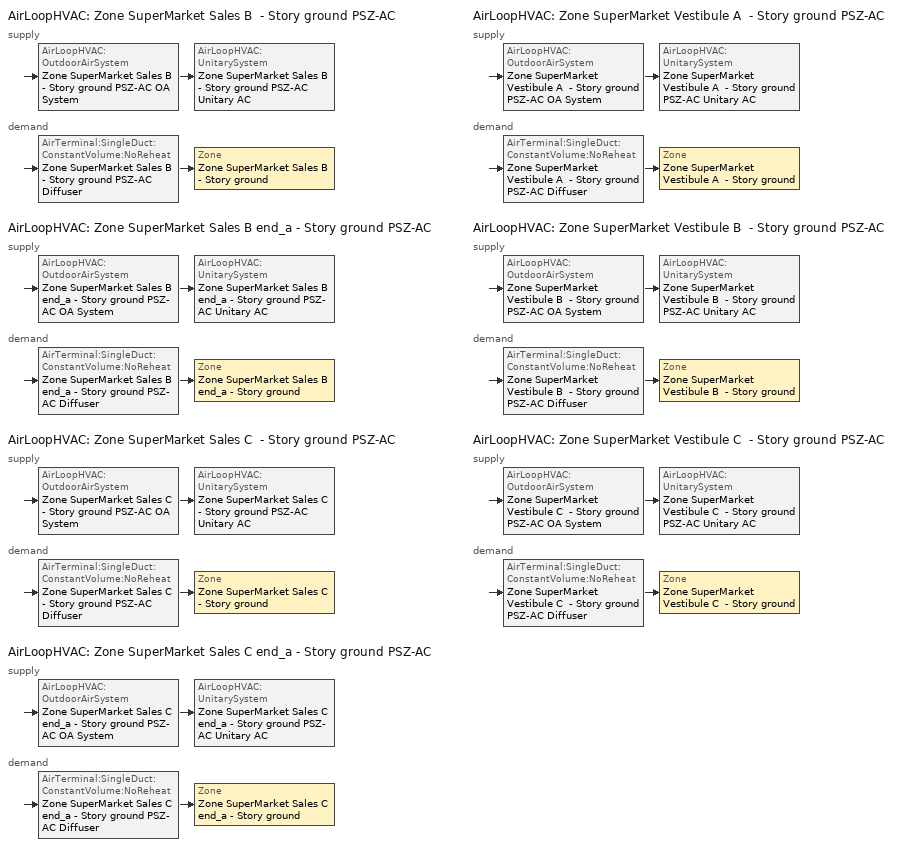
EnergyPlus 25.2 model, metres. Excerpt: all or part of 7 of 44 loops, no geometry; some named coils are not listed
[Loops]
AirLoopHVAC 'Zone SuperMarket Sales B  - Story ground PSZ-AC'
 supply: AirLoopHVAC:OutdoorAirSystem 'Zone SuperMarket Sales B  - Story ground PSZ-AC OA System' > AirLoopHVAC:UnitarySystem 'Zone SuperMarket Sales B  - Story ground PSZ-AC Unitary AC'
 demand: AirTerminal:SingleDuct:ConstantVolume:NoReheat 'Zone SuperMarket Sales B  - Story ground PSZ-AC Diffuser' > Zone 'Zone SuperMarket Sales B  - Story ground'
AirLoopHVAC 'Zone SuperMarket Sales B end_a - Story ground PSZ-AC'
 supply: AirLoopHVAC:OutdoorAirSystem 'Zone SuperMarket Sales B end_a - Story ground PSZ-AC OA System' > AirLoopHVAC:UnitarySystem 'Zone SuperMarket Sales B end_a - Story ground PSZ-AC Unitary AC'
 demand: AirTerminal:SingleDuct:ConstantVolume:NoReheat 'Zone SuperMarket Sales B end_a - Story ground PSZ-AC Diffuser' > Zone 'Zone SuperMarket Sales B end_a - Story ground'
AirLoopHVAC 'Zone SuperMarket Sales C  - Story ground PSZ-AC'
 supply: AirLoopHVAC:OutdoorAirSystem 'Zone SuperMarket Sales C  - Story ground PSZ-AC OA System' > AirLoopHVAC:UnitarySystem 'Zone SuperMarket Sales C  - Story ground PSZ-AC Unitary AC'
 demand: AirTerminal:SingleDuct:ConstantVolume:NoReheat 'Zone SuperMarket Sales C  - Story ground PSZ-AC Diffuser' > Zone 'Zone SuperMarket Sales C  - Story ground'
AirLoopHVAC 'Zone SuperMarket Sales C end_a - Story ground PSZ-AC'
 supply: AirLoopHVAC:OutdoorAirSystem 'Zone SuperMarket Sales C end_a - Story ground PSZ-AC OA System' > AirLoopHVAC:UnitarySystem 'Zone SuperMarket Sales C end_a - Story ground PSZ-AC Unitary AC'
 demand: AirTerminal:SingleDuct:ConstantVolume:NoReheat 'Zone SuperMarket Sales C end_a - Story ground PSZ-AC Diffuser' > Zone 'Zone SuperMarket Sales C end_a - Story ground'
AirLoopHVAC 'Zone SuperMarket Vestibule A  - Story ground PSZ-AC'
 supply: AirLoopHVAC:OutdoorAirSystem 'Zone SuperMarket Vestibule A  - Story ground PSZ-AC OA System' > AirLoopHVAC:UnitarySystem 'Zone SuperMarket Vestibule A  - Story ground PSZ-AC Unitary AC'
 demand: AirTerminal:SingleDuct:ConstantVolume:NoReheat 'Zone SuperMarket Vestibule A  - Story ground PSZ-AC Diffuser' > Zone 'Zone SuperMarket Vestibule A  - Story ground'
AirLoopHVAC 'Zone SuperMarket Vestibule B  - Story ground PSZ-AC'
 supply: AirLoopHVAC:OutdoorAirSystem 'Zone SuperMarket Vestibule B  - Story ground PSZ-AC OA System' > AirLoopHVAC:UnitarySystem 'Zone SuperMarket Vestibule B  - Story ground PSZ-AC Unitary AC'
 demand: AirTerminal:SingleDuct:ConstantVolume:NoReheat 'Zone SuperMarket Vestibule B  - Story ground PSZ-AC Diffuser' > Zone 'Zone SuperMarket Vestibule B  - Story ground'
AirLoopHVAC 'Zone SuperMarket Vestibule C  - Story ground PSZ-AC'
 supply: AirLoopHVAC:OutdoorAirSystem 'Zone SuperMarket Vestibule C  - Story ground PSZ-AC OA System' > AirLoopHVAC:UnitarySystem 'Zone SuperMarket Vestibule C  - Story ground PSZ-AC Unitary AC'
 demand: AirTerminal:SingleDuct:ConstantVolume:NoReheat 'Zone SuperMarket Vestibule C  - Story ground PSZ-AC Diffuser' > Zone 'Zone SuperMarket Vestibule C  - Story ground'
[ZoneControl:Thermostat] Temperature Difference Between Cutout And Setpoint {deltaC}=0
Name | Zone or ZoneList | Control Type Schedule | Control 1
Zone SuperMarket Sales B  - Story ground Thermostat | Zone SuperMarket Sales B  - Story ground | Zone SuperMarket Sales B  - Story ground Thermostat Schedule | SuperMarket Sales - 90.1-2019 Thermostat
Zone SuperMarket Sales B end_a - Story ground Thermostat | Zone SuperMarket Sales B end_a - Story ground | Zone SuperMarket Sales B end_a - Story ground Thermostat Schedule | SuperMarket Sales - 90.1-2019 Thermostat 5
Zone SuperMarket Sales C  - Story ground Thermostat | Zone SuperMarket Sales C  - Story ground | Zone SuperMarket Sales C  - Story ground Thermostat Schedule | SuperMarket Sales - 90.1-2019 Thermostat 2
Zone SuperMarket Sales C end_a - Story ground Thermostat | Zone SuperMarket Sales C end_a - Story ground | Zone SuperMarket Sales C end_a - Story ground Thermostat Schedule | SuperMarket Sales - 90.1-2019 Thermostat 1
Zone SuperMarket Vestibule A  - Story ground Thermostat | Zone SuperMarket Vestibule A  - Story ground | Zone SuperMarket Vestibule A  - Story ground Thermostat Schedule | SuperMarket Vestibule - 90.1-2019 Thermostat 1
Zone SuperMarket Vestibule B  - Story ground Thermostat | Zone SuperMarket Vestibule B  - Story ground | Zone SuperMarket Vestibule B  - Story ground Thermostat Schedule | SuperMarket Vestibule - 90.1-2019 Thermostat 2
Zone SuperMarket Vestibule C  - Story ground Thermostat | Zone SuperMarket Vestibule C  - Story ground | Zone SuperMarket Vestibule C  - Story ground Thermostat Schedule | SuperMarket Vestibule - 90.1-2019 Thermostat
[ThermostatSetpoint:DualSetpoint]
Name | Heating Setpoint Temperature Schedule | Cooling Setpoint Temperature Schedule
SuperMarket Sales - 90.1-2019 Thermostat; SuperMarket Sales - 90.1-2019 Thermostat 5; SuperMarket Sales - 90.1-2019 Thermostat 2; SuperMarket Sales - 90.1-2019 Thermostat 1 | SuperMarket HtgSetp_Enduse | SuperMarket ClgSetp_Enduse
SuperMarket Vestibule - 90.1-2019 Thermostat 1; SuperMarket Vestibule - 90.1-2019 Thermostat 2; SuperMarket Vestibule - 90.1-2019 Thermostat | SuperMarket Vestibule HtgSetp | SuperMarket Vestibule ClgSetp
[AirTerminal:SingleDuct:ConstantVolume:NoReheat] Availability Schedule=Always On Discrete; Maximum Air Flow Rate {m3/s}=AutoSize
Zone SuperMarket Sales B  - Story ground PSZ-AC Diffuser; Zone SuperMarket Sales B end_a - Story ground PSZ-AC Diffuser; Zone SuperMarket Sales C  - Story ground PSZ-AC Diffuser; Zone SuperMarket Sales C end_a - Story ground PSZ-AC Diffuser; Zone SuperMarket Vestibule A  - Story ground PSZ-AC Diffuser; Zone SuperMarket Vestibule B  - Story ground PSZ-AC Diffuser; Zone SuperMarket Vestibule C  - Story ground PSZ-AC Diffuser
[Zone equipment]
Zone SuperMarket Sales B  - Story ground: Zone SuperMarket Sales B  - Story ground PSZ-AC Diffuser
Zone SuperMarket Sales B end_a - Story ground: Zone SuperMarket Sales B end_a - Story ground PSZ-AC Diffuser
Zone SuperMarket Sales C  - Story ground: Zone SuperMarket Sales C  - Story ground PSZ-AC Diffuser
Zone SuperMarket Sales C end_a - Story ground: Zone SuperMarket Sales C end_a - Story ground PSZ-AC Diffuser
Zone SuperMarket Vestibule A  - Story ground: Zone SuperMarket Vestibule A  - Story ground PSZ-AC Diffuser
Zone SuperMarket Vestibule B  - Story ground: Zone SuperMarket Vestibule B  - Story ground PSZ-AC Diffuser
Zone SuperMarket Vestibule C  - Story ground: Zone SuperMarket Vestibule C  - Story ground PSZ-AC Diffuser
[Sizing:Zone] Zone Cooling Design Supply Air Temperature Input Method=SupplyAirTemperature; Zone Cooling Design Supply Air Temperature {C}=12.7778; Zone Cooling Design Supply Air Temperature Difference {deltaC}=11.11; Zone Heating Design Supply Air Temperature Input Method=SupplyAirTemperature; Zone Heating Design Supply Air Temperature {C}=50; Zone Heating Design Supply Air Temperature Difference {deltaC}=11.11; Zone Cooling Design Supply Air Humidity Ratio {kgWater/kgDryAir}=0.0085; Zone Heating Design Supply Air Humidity Ratio {kgWater/kgDryAir}=0.008; Cooling Design Air Flow Method=DesignDay; Cooling Design Air Flow Rate {m3/s}=0; Cooling Minimum Air Flow per Zone Floor Area {m3/s-m2}=0.000762; Cooling Minimum Air Flow {m3/s}=0; Cooling Minimum Air Flow Fraction=0; Heating Design Air Flow Method=DesignDay; Heating Design Air Flow Rate {m3/s}=0; Heating Maximum Air Flow per Zone Floor Area {m3/s-m2}=0.002032; Heating Maximum Air Flow {m3/s}=0.141576; Heating Maximum Air Flow Fraction=1; Account for Dedicated Outdoor Air System=No; Zone Load Sizing Method=Sensible Load Only No Latent Load; Zone Latent Cooling Design Supply Air Humidity Ratio Input Method=HumidityRatioDifference; Zone Cooling Design Supply Air Humidity Ratio Difference {kgWater/kgDryAir}=0.005; Zone Latent Heating Design Supply Air Humidity Ratio Input Method=HumidityRatioDifference; Zone Humidification Design Supply Air Humidity Ratio Difference {kgWater/kgDryAir}=0.005; Type of Space Sum to Use=Coincident; Heating Coil Sizing Method=None; Maximum Heating Capacity To Cooling Load Sizing Ratio {W/W}=1
Name | Design Specification Outdoor Air Object
Zone SuperMarket Sales B  - Story ground; Zone SuperMarket Sales B end_a - Story ground; Zone SuperMarket Sales C  - Story ground; Zone SuperMarket Sales C end_a - Story ground | SuperMarket Sales Ventilation
Zone SuperMarket Vestibule A  - Story ground; Zone SuperMarket Vestibule B  - Story ground; Zone SuperMarket Vestibule C  - Story ground | SuperMarket Vestibule Ventilation
[DesignSpecification:OutdoorAir] Outdoor Air Method=Sum; Outdoor Air Flow per Zone Floor Area {m3/s-m2}=0.0003048; Outdoor Air Flow per Zone {m3/s}=0; Outdoor Air Flow Air Changes per Hour {1/hr}=0
Name | Outdoor Air Flow per Person {m3/s-person}
SuperMarket Sales Ventilation | 0.00353961
SuperMarket Vestibule Ventilation | 0
[AirLoopHVAC] Design Supply Air Flow Rate {m3/s}=AutoSize; Design Return Air Flow Fraction of Supply Air Flow=1
Zone SuperMarket Sales B  - Story ground PSZ-AC; Zone SuperMarket Sales B end_a - Story ground PSZ-AC; Zone SuperMarket Sales C  - Story ground PSZ-AC; Zone SuperMarket Sales C end_a - Story ground PSZ-AC; Zone SuperMarket Vestibule A  - Story ground PSZ-AC; Zone SuperMarket Vestibule B  - Story ground PSZ-AC; Zone SuperMarket Vestibule C  - Story ground PSZ-AC
[Sizing:System] Type of Load to Size On=Sensible; Design Outdoor Air Flow Rate {m3/s}=Autosize; Central Heating Maximum System Air Flow Ratio=1; Preheat Design Temperature {C}=7.22222; Preheat Design Humidity Ratio {kgWater/kgDryAir}=0.008; Precool Design Temperature {C}=12.7778; Precool Design Humidity Ratio {kgWater/kgDryAir}=0.008; Central Cooling Design Supply Air Temperature {C}=12.7778; Central Heating Design Supply Air Temperature {C}=50; Type of Zone Sum to Use=Coincident; 100% Outdoor Air in Cooling=No; 100% Outdoor Air in Heating=No; Central Cooling Design Supply Air Humidity Ratio {kgWater/kgDryAir}=0.0085; Central Heating Design Supply Air Humidity Ratio {kgWater/kgDryAir}=0.008; Cooling Supply Air Flow Rate Method=DesignDay; Cooling Supply Air Flow Rate {m3/s}=0; Cooling Supply Air Flow Rate Per Floor Area {m3/s-m2}=0.00996765; Cooling Fraction of Autosized Cooling Supply Air Flow Rate=1; Cooling Supply Air Flow Rate Per Unit Cooling Capacity {m3/s-W}=3.94755e-05; Heating Supply Air Flow Rate Method=DesignDay; Heating Supply Air Flow Rate {m3/s}=0; Heating Supply Air Flow Rate Per Floor Area {m3/s-m2}=0.00996765; Heating Fraction of Autosized Heating Supply Air Flow Rate=1; Heating Fraction of Autosized Cooling Supply Air Flow Rate=1; Heating Supply Air Flow Rate Per Unit Heating Capacity {m3/s-W}=3.15882e-05; System Outdoor Air Method=ZoneSum; Zone Maximum Outdoor Air Fraction=1; Cooling Design Capacity Method=CoolingDesignCapacity; Cooling Design Capacity {W}=Autosize; Cooling Design Capacity Per Floor Area {W/m2}=234.7; Fraction of Autosized Cooling Design Capacity=1; Heating Design Capacity Method=HeatingDesignCapacity; Heating Design Capacity {W}=Autosize; Heating Design Capacity Per Floor Area {W/m2}=157; Fraction of Autosized Heating Design Capacity=1; Central Cooling Capacity Control Method=OnOff; Occupant Diversity=Autosize; Heating Coil Sizing Method=None; Maximum Heating Capacity To Cooling Capacity Sizing Ratio {W/W}=1
Zone SuperMarket Sales B  - Story ground PSZ-AC; Zone SuperMarket Sales B end_a - Story ground PSZ-AC; Zone SuperMarket Sales C  - Story ground PSZ-AC; Zone SuperMarket Sales C end_a - Story ground PSZ-AC; Zone SuperMarket Vestibule A  - Story ground PSZ-AC; Zone SuperMarket Vestibule B  - Story ground PSZ-AC; Zone SuperMarket Vestibule C  - Story ground PSZ-AC
[Controller:OutdoorAir] Minimum Outdoor Air Flow Rate {m3/s}=Autosize; Maximum Outdoor Air Flow Rate {m3/s}=Autosize; Economizer Control Type=NoEconomizer; Economizer Control Action Type=ModulateFlow; Economizer Maximum Limit Dry-Bulb Temperature {C}=28; Economizer Maximum Limit Enthalpy {J/kg}=64000; Lockout Type=NoLockout; Minimum Limit Type=FixedMinimum; Minimum Outdoor Air Schedule=Always On Discrete; High Humidity Control=No; High Humidity Outdoor Air Flow Ratio=1; Control High Indoor Humidity Based on Outdoor Humidity Ratio=Yes; Heat Recovery Bypass Control Type=BypassWhenWithinEconomizerLimits; Economizer Operation Staging=InterlockedWithMechanicalCooling
Name | Mechanical Ventilation Controller
Zone SuperMarket Sales B  - Story ground PSZ-AC OA System Controller | Controller Mechanical Ventilation 31
Zone SuperMarket Sales B end_a - Story ground PSZ-AC OA System Controller | Controller Mechanical Ventilation 28
Zone SuperMarket Sales C  - Story ground PSZ-AC OA System Controller | Controller Mechanical Ventilation 33
Zone SuperMarket Sales C end_a - Story ground PSZ-AC OA System Controller | Controller Mechanical Ventilation 32
Zone SuperMarket Vestibule A  - Story ground PSZ-AC OA System Controller | Controller Mechanical Ventilation 4
Zone SuperMarket Vestibule B  - Story ground PSZ-AC OA System Controller | Controller Mechanical Ventilation 5
Zone SuperMarket Vestibule C  - Story ground PSZ-AC OA System Controller | Controller Mechanical Ventilation 6
[Controller:MechanicalVentilation] Availability Schedule=Always On Discrete; Demand Controlled Ventilation=No; System Outdoor Air Method=ZoneSum
Name | Zone or ZoneList Name 1 | Design Specification Outdoor Air Object Name 1
Controller Mechanical Ventilation 31 | Zone SuperMarket Sales B  - Story ground | SuperMarket Sales Ventilation
Controller Mechanical Ventilation 28 | Zone SuperMarket Sales B end_a - Story ground | SuperMarket Sales Ventilation
Controller Mechanical Ventilation 33 | Zone SuperMarket Sales C  - Story ground | SuperMarket Sales Ventilation
Controller Mechanical Ventilation 32 | Zone SuperMarket Sales C end_a - Story ground | SuperMarket Sales Ventilation
Controller Mechanical Ventilation 4 | Zone SuperMarket Vestibule A  - Story ground | SuperMarket Vestibule Ventilation
Controller Mechanical Ventilation 5 | Zone SuperMarket Vestibule B  - Story ground | SuperMarket Vestibule Ventilation
Controller Mechanical Ventilation 6 | Zone SuperMarket Vestibule C  - Story ground | SuperMarket Vestibule Ventilation
[SetpointManager:MixedAir] Control Variable=Temperature
Name | Setpoint Node or NodeList
Zone SuperMarket Sales B  - Story ground PSZ-AC Mixed Air Node OS Default SPM | Zone SuperMarket Sales B  - Story ground PSZ-AC Mixed Air Node
Zone SuperMarket Sales B end_a - Story ground PSZ-AC Mixed Air Node OS Default SPM | Zone SuperMarket Sales B end_a - Story ground PSZ-AC Mixed Air Node
Zone SuperMarket Sales C  - Story ground PSZ-AC Mixed Air Node OS Default SPM | Zone SuperMarket Sales C  - Story ground PSZ-AC Mixed Air Node
Zone SuperMarket Sales C end_a - Story ground PSZ-AC Mixed Air Node OS Default SPM | Zone SuperMarket Sales C end_a - Story ground PSZ-AC Mixed Air Node
Zone SuperMarket Vestibule A  - Story ground PSZ-AC Mixed Air Node OS Default SPM | Zone SuperMarket Vestibule A  - Story ground PSZ-AC Mixed Air Node
Zone SuperMarket Vestibule B  - Story ground PSZ-AC Mixed Air Node OS Default SPM | Zone SuperMarket Vestibule B  - Story ground PSZ-AC Mixed Air Node
Zone SuperMarket Vestibule C  - Story ground PSZ-AC Mixed Air Node OS Default SPM | Zone SuperMarket Vestibule C  - Story ground PSZ-AC Mixed Air Node
[AirLoopHVAC:UnitarySystem] Control Type=Load; Dehumidification Control Type=None; Availability Schedule=Always On Discrete; Fan Placement=DrawThrough; Supply Air Fan Operating Mode Schedule=Always On Discrete; DX Heating Coil Sizing Ratio=1; Use DOAS DX Cooling Coil=No; Minimum Supply Air Temperature {C}=2; Latent Load Control=SensibleOnlyLoadControl; Cooling Supply Air Flow Rate Method=SupplyAirFlowRate; Cooling Supply Air Flow Rate {m3/s}=Autosize; Heating Supply Air Flow Rate Method=SupplyAirFlowRate; Heating Supply Air Flow Rate {m3/s}=Autosize; No Load Supply Air Flow Rate Method=None; No Load Supply Air Flow Rate Control Set To Low Speed=Yes; Maximum Supply Air Temperature {C}=80; Maximum Outdoor Dry-Bulb Temperature for Supplemental Heater Operation {C}=21; Ancillary On-Cycle Electric Power {W}=0; Ancillary Off-Cycle Electric Power {W}=0
Name | Controlling Zone or Thermostat Location | Supply Fan | Heating Coil | Cooling Coil | Supplemental Heating Coil
Zone SuperMarket Sales B  - Story ground PSZ-AC Unitary AC | Zone SuperMarket Sales B  - Story ground | Zone SuperMarket Sales B  - Story ground PSZ-AC Fan | Zone SuperMarket Sales B  - Story ground PSZ-AC Water Htg Coil | Zone SuperMarket Sales B  - Story ground PSZ-AC 1spd DX AC Clg Coil | Zone SuperMarket Sales B  - Story ground PSZ-AC Electric Backup Htg Coil
Zone SuperMarket Sales B end_a - Story ground PSZ-AC Unitary AC | Zone SuperMarket Sales B end_a - Story ground | Zone SuperMarket Sales B end_a - Story ground PSZ-AC Fan | Zone SuperMarket Sales B end_a - Story ground PSZ-AC Water Htg Coil | Zone SuperMarket Sales B end_a - Story ground PSZ-AC 1spd DX AC Clg Coil | Zone SuperMarket Sales B end_a - Story ground PSZ-AC Electric Backup Htg Coil
Zone SuperMarket Sales C  - Story ground PSZ-AC Unitary AC | Zone SuperMarket Sales C  - Story ground | Zone SuperMarket Sales C  - Story ground PSZ-AC Fan | Zone SuperMarket Sales C  - Story ground PSZ-AC Water Htg Coil | Zone SuperMarket Sales C  - Story ground PSZ-AC 1spd DX AC Clg Coil | Zone SuperMarket Sales C  - Story ground PSZ-AC Electric Backup Htg Coil
Zone SuperMarket Sales C end_a - Story ground PSZ-AC Unitary AC | Zone SuperMarket Sales C end_a - Story ground | Zone SuperMarket Sales C end_a - Story ground PSZ-AC Fan | Zone SuperMarket Sales C end_a - Story ground PSZ-AC Water Htg Coil | Zone SuperMarket Sales C end_a - Story ground PSZ-AC 1spd DX AC Clg Coil | Zone SuperMarket Sales C end_a - Story ground PSZ-AC Electric Backup Htg Coil
Zone SuperMarket Vestibule A  - Story ground PSZ-AC Unitary AC | Zone SuperMarket Vestibule A  - Story ground | Zone SuperMarket Vestibule A  - Story ground PSZ-AC Fan | Zone SuperMarket Vestibule A  - Story ground PSZ-AC Water Htg Coil | Zone SuperMarket Vestibule A  - Story ground PSZ-AC 1spd DX AC Clg Coil | Zone SuperMarket Vestibule A  - Story ground PSZ-AC Electric Backup Htg Coil
Zone SuperMarket Vestibule B  - Story ground PSZ-AC Unitary AC | Zone SuperMarket Vestibule B  - Story ground | Zone SuperMarket Vestibule B  - Story ground PSZ-AC Fan | Zone SuperMarket Vestibule B  - Story ground PSZ-AC Water Htg Coil | Zone SuperMarket Vestibule B  - Story ground PSZ-AC 1spd DX AC Clg Coil | Zone SuperMarket Vestibule B  - Story ground PSZ-AC Electric Backup Htg Coil
Zone SuperMarket Vestibule C  - Story ground PSZ-AC Unitary AC | Zone SuperMarket Vestibule C  - Story ground | Zone SuperMarket Vestibule C  - Story ground PSZ-AC Fan | Zone SuperMarket Vestibule C  - Story ground PSZ-AC Water Htg Coil | Zone SuperMarket Vestibule C  - Story ground PSZ-AC 1spd DX AC Clg Coil | Zone SuperMarket Vestibule C  - Story ground PSZ-AC Electric Backup Htg Coil
[Fan:OnOff] Availability Schedule=Always On Discrete; Fan Total Efficiency=0.54; Pressure Rise {Pa}=622.722; Maximum Flow Rate {m3/s}=Autosize; Motor Efficiency=0.9; Motor In Airstream Fraction=1
Name | Fan Power Ratio Function of Speed Ratio Curve | Fan Efficiency Ratio Function of Speed Ratio Curve
Zone SuperMarket Sales B  - Story ground PSZ-AC Fan | Fan On Off Power Curve 30 | Fan On Off Efficiency Curve 30
Zone SuperMarket Sales B end_a - Story ground PSZ-AC Fan | Fan On Off Power Curve 27 | Fan On Off Efficiency Curve 27
Zone SuperMarket Sales C  - Story ground PSZ-AC Fan | Fan On Off Power Curve 32 | Fan On Off Efficiency Curve 32
Zone SuperMarket Sales C end_a - Story ground PSZ-AC Fan | Fan On Off Power Curve 31 | Fan On Off Efficiency Curve 31
Zone SuperMarket Vestibule A  - Story ground PSZ-AC Fan | Fan On Off Power Curve 3 | Fan On Off Efficiency Curve 3
Zone SuperMarket Vestibule B  - Story ground PSZ-AC Fan | Fan On Off Power Curve 4 | Fan On Off Efficiency Curve 4
Zone SuperMarket Vestibule C  - Story ground PSZ-AC Fan | Fan On Off Power Curve 5 | Fan On Off Efficiency Curve 5
[Coil:Cooling:DX:SingleSpeed] Availability Schedule=Always On Discrete; Gross Rated Total Cooling Capacity {W}=Autosize; Gross Rated Sensible Heat Ratio=Autosize; Gross Rated Cooling COP {W/W}=3; Rated Air Flow Rate {m3/s}=Autosize; Rated Evaporator Fan Power Per Volume Flow Rate 2017 {W/(m3/s)}=773.3; Rated Evaporator Fan Power Per Volume Flow Rate 2023 {W/(m3/s)}=934.4; Minimum Outdoor Dry-Bulb Temperature for Compressor Operation {C}=-25; Nominal Time for Condensate Removal to Begin {s}=0; Ratio of Initial Moisture Evaporation Rate and Steady State Latent Capacity=0; Maximum Cycling Rate {cycles/hr}=0; Latent Capacity Time Constant {s}=0; Condenser Type=AirCooled; Evaporative Condenser Effectiveness=0.9; Evaporative Condenser Air Flow Rate {m3/s}=Autosize; Evaporative Condenser Pump Rated Power Consumption {W}=Autosize; Crankcase Heater Capacity {W}=0; Maximum Outdoor Dry-Bulb Temperature for Crankcase Heater Operation {C}=10; Basin Heater Capacity {W/K}=0; Basin Heater Setpoint Temperature {C}=2
Name | Total Cooling Capacity Function of Temperature Curve | Total Cooling Capacity Function of Flow Fraction Curve | Energy Input Ratio Function of Temperature Curve | Energy Input Ratio Function of Flow Fraction Curve | Part Load Fraction Correlation Curve
Zone SuperMarket Sales B  - Story ground PSZ-AC 1spd DX AC Clg Coil | Curve Biquadratic 123 | Curve Quadratic 184 | Curve Biquadratic 124 | Curve Quadratic 185 | Curve Quadratic 186
Zone SuperMarket Sales B end_a - Story ground PSZ-AC 1spd DX AC Clg Coil | Curve Biquadratic 111 | Curve Quadratic 166 | Curve Biquadratic 112 | Curve Quadratic 167 | Curve Quadratic 168
Zone SuperMarket Sales C  - Story ground PSZ-AC 1spd DX AC Clg Coil | Curve Biquadratic 131 | Curve Quadratic 196 | Curve Biquadratic 132 | Curve Quadratic 197 | Curve Quadratic 198
Zone SuperMarket Sales C end_a - Story ground PSZ-AC 1spd DX AC Clg Coil | Curve Biquadratic 127 | Curve Quadratic 190 | Curve Biquadratic 128 | Curve Quadratic 191 | Curve Quadratic 192
Zone SuperMarket Vestibule A  - Story ground PSZ-AC 1spd DX AC Clg Coil | Curve Biquadratic 15 | Curve Quadratic 22 | Curve Biquadratic 16 | Curve Quadratic 23 | Curve Quadratic 24
Zone SuperMarket Vestibule B  - Story ground PSZ-AC 1spd DX AC Clg Coil | Curve Biquadratic 19 | Curve Quadratic 28 | Curve Biquadratic 20 | Curve Quadratic 29 | Curve Quadratic 30
Zone SuperMarket Vestibule C  - Story ground PSZ-AC 1spd DX AC Clg Coil | Curve Biquadratic 23 | Curve Quadratic 34 | Curve Biquadratic 24 | Curve Quadratic 35 | Curve Quadratic 36
[Coil:Heating:Electric] Availability Schedule=Always On Discrete; Efficiency=1; Nominal Capacity {W}=Autosize
Zone SuperMarket Sales B  - Story ground PSZ-AC Electric Backup Htg Coil; Zone SuperMarket Sales B end_a - Story ground PSZ-AC Electric Backup Htg Coil; Zone SuperMarket Sales C  - Story ground PSZ-AC Electric Backup Htg Coil; Zone SuperMarket Sales C end_a - Story ground PSZ-AC Electric Backup Htg Coil; Zone SuperMarket Vestibule A  - Story ground PSZ-AC Electric Backup Htg Coil; Zone SuperMarket Vestibule B  - Story ground PSZ-AC Electric Backup Htg Coil; Zone SuperMarket Vestibule C  - Story ground PSZ-AC Electric Backup Htg Coil
[SetpointManager:SingleZone:Reheat] Control Variable=Temperature; Minimum Supply Air Temperature {C}=12.7778; Maximum Supply Air Temperature {C}=50
Name | Control Zone | Setpoint Node or NodeList
Zone SuperMarket Sales B  - Story ground Setpoint Manager SZ Reheat | Zone SuperMarket Sales B  - Story ground | Zone SuperMarket Sales B  - Story ground PSZ-AC Supply Outlet Node
Zone SuperMarket Sales B end_a - Story ground Setpoint Manager SZ Reheat | Zone SuperMarket Sales B end_a - Story ground | Zone SuperMarket Sales B end_a - Story ground PSZ-AC Supply Outlet Node
Zone SuperMarket Sales C  - Story ground Setpoint Manager SZ Reheat | Zone SuperMarket Sales C  - Story ground | Zone SuperMarket Sales C  - Story ground PSZ-AC Supply Outlet Node
Zone SuperMarket Sales C end_a - Story ground Setpoint Manager SZ Reheat | Zone SuperMarket Sales C end_a - Story ground | Zone SuperMarket Sales C end_a - Story ground PSZ-AC Supply Outlet Node
Zone SuperMarket Vestibule A  - Story ground Setpoint Manager SZ Reheat | Zone SuperMarket Vestibule A  - Story ground | Zone SuperMarket Vestibule A  - Story ground PSZ-AC Supply Outlet Node
Zone SuperMarket Vestibule B  - Story ground Setpoint Manager SZ Reheat | Zone SuperMarket Vestibule B  - Story ground | Zone SuperMarket Vestibule B  - Story ground PSZ-AC Supply Outlet Node
Zone SuperMarket Vestibule C  - Story ground Setpoint Manager SZ Reheat | Zone SuperMarket Vestibule C  - Story ground | Zone SuperMarket Vestibule C  - Story ground PSZ-AC Supply Outlet Node
[Refrigeration:Case] Availability Schedule=Always On Discrete; Zone=Zone SuperMarket Sales B  - Story ground; Rated Ambient Temperature {C}=23.8889; Rated Ambient Relative Humidity {percent}=55; Rated Runtime Fraction=0.85; Latent Case Credit Curve Type=DewpointMethod; Case Lighting Schedule=Always On Discrete; Fraction of Lighting Energy to Case=0.5; Minimum Anti-Sweat Heater Power per Unit Length {W/m}=0; Humidity at Zero Anti-Sweat Heater Energy {percent}=0; Case Height {m}=1.5; Under Case HVAC Return Air Fraction=0; Average Refrigerant Charge Inventory {kg/m}=0
Name | Rated Total Cooling Capacity per Unit Length {W/m} | Rated Latent Heat Ratio | Case Length {m} | Case Operating Temperature {C} | Latent Case Credit Curve | Standard Case Fan Power per Unit Length {W/m} | Operating Case Fan Power per Unit Length {W/m} | Standard Case Lighting Power per Unit Length {W/m} | Installed Case Lighting Power per Unit Length {W/m} | Case Anti-Sweat Heater Power per Unit Length {W/m} | Anti-Sweat Heater Control Type | Fraction of Anti-Sweat Heater Energy to Case | Case Defrost Power per Unit Length {W/m} | Case Defrost Type | Case Defrost Schedule | Case Defrost Drip-Down Schedule | Defrost Energy Correction Curve Type | Defrost Energy Correction Curve | Case Credit Fraction Schedule | Design Evaporator Temperature or Brine Inlet Temperature {C}
Coffin - Frozen Food | 206.7 | 0.2 | 21.9256 | -21.7 | Coffin Latent Curve | 6.6 | 6.6 | 15.3 | 15.3 | 16.9 | Constant | 0.7 | 786 | ElectricWithTemperatureTermination | Coffin - Frozen Food Defrost | Coffin - Frozen Food Dripdown | DewpointMethod | Coffin Defrost Curve | Coffin - Frozen Food Case Credit | -24.4
Coffin - Ice Cream | 240.4 | 0.2 | 5.48141 | -28.3 | Coffin Latent Curve | 6.6 | 6.6 | 17.6 | 17.6 | 13.1 | Constant | 0.7 | 745 | ElectricWithTemperatureTermination | Coffin - Ice Cream Defrost | Coffin - Ice Cream Dripdown | DewpointMethod | Coffin Defrost Curve | Coffin - Ice Cream Case Credit | -31.1
Reach-in - Ice Cream | 473.9 | 0.1 | 51.2512 | -23.9 | Glass Door Latent Curve | 32.5 | 32.5 | 25.8 | 25.8 | 139.4 | Constant | 0.7 | 955.4 | ElectricWithTemperatureTermination | Reach-in - Ice Cream Defrost | Reach-in - Ice Cream Dripdown | DewpointMethod | Glass Door Defrost Curve | Reach-in - Ice Cream Case Credit | -27.2
Reach-in - Frozen Food | 438.9 | 0.1 | 14.2517 | -20 | Glass Door Latent Curve | 32.5 | 32.5 | 25.8 | 25.8 | 139.4 | Constant | 0.7 | 955.4 | ElectricWithTemperatureTermination | Reach-in - Frozen Food Defrost | Reach-in - Frozen Food Dripdown | DewpointMethod | Glass Door Defrost Curve | Reach-in - Frozen Food Case Credit | -23.9
Reach-in - Dairy Deli Beverage Case | 282.1 | 0.2 | 87.7026 | 1.4 | Glass Door Latent Curve | 21.3 | 21.3 | 22.7 | 22.7 | 56.6 | Constant | 0.7 | 0 | OffCycle | Always On Discrete |  | None |  | Reach-in - Dairy Deli Beverage Case Case Credit | -1.1
Service - Meat Deli Bakery | 317.3 | 0.1 | 23.296 | -2.2 | Glass Door Latent Curve | 12.6 | 12.6 | 17 | 17 | 0 | None | 1 | 0 | OffCycle | Always On Discrete |  | None |  | Service - Meat Deli Bakery Case Credit | -6.7
Island - Deli Produce | 372.6 | 0.2 | 4.93327 | -1.1 | Coffin Latent Curve | 7.6 | 7.6 | 9.8 | 9.8 | 13.1 | Constant | 0.7 | 656.2 | ElectricWithTemperatureTermination | Island - Deli Produce Defrost | Island - Deli Produce Dripdown | DewpointMethod | Coffin Defrost Curve | Island - Deli Produce Case Credit | -3.6
Vertical Open - All | 1187.6 | 0.3 | 22.4738 | 0.6 | Open Latent Curve | 14.5 | 14.5 | 18.9 | 18.9 | 0 | None | 1 | 0 | OffCycle | Always On Discrete |  | None |  | Vertical Open - All Case Credit | -2.2
[Schedule:Day:Interval]
SuperMarket HtgSetp_Enduse Default|Wknd|Wkdy Day; SuperMarket HtgSetp_Enduse Default; SuperMarket HtgSetp_Enduse Summer Design Day; SuperMarket HtgSetp_Enduse Winter Design Day: No, 24:00, 19.5
SuperMarket ClgSetp_Enduse Default|Wknd|Wkdy Day; SuperMarket ClgSetp_Enduse Default; SuperMarket ClgSetp_Enduse Summer Design Day; SuperMarket ClgSetp_Enduse Winter Design Day: No, 24:00, 22.75
SuperMarket Vestibule HtgSetp Default; SuperMarket Vestibule HtgSetp Winter Design Day: No, 24:00, 7.2
SuperMarket Vestibule ClgSetp Default; SuperMarket Vestibule ClgSetp Summer Design Day; SuperMarket Vestibule ClgSetp Winter Design Day: No, 24:00, 100
Coffin - Frozen Food Case Credit Default; Coffin - Ice Cream Case Credit Default; Island - Deli Produce Case Credit Default; Reach-in - Dairy Deli Beverage Case Case Credit Default; Reach-in - Frozen Food Case Credit Default; Reach-in - Ice Cream Case Credit Default; Service - Meat Deli Bakery Case Credit Default; Vertical Open - All Case Credit Default: No, 24:00, 1
Coffin - Frozen Food Defrost Default: No, 00:49, 1, 24:00, 0
Coffin - Frozen Food Dripdown Default: No, 00:49, 0, 00:54, 1, 24:00, 0
Coffin - Ice Cream Defrost Default: No, 01:00, 0, 01:59, 1, 24:00, 0
Coffin - Ice Cream Dripdown Default: No, 01:59, 0, 02:04, 1, 24:00, 0
Island - Deli Produce Defrost Default: No, 06:00, 0, 06:48, 1, 24:00, 0
Island - Deli Produce Dripdown Default: No, 06:48, 0, 06:53, 1, 24:00, 0
Reach-in - Frozen Food Defrost Default: No, 03:00, 0, 03:46, 1, 24:00, 0
Reach-in - Frozen Food Dripdown Default: No, 03:46, 0, 03:51, 1, 24:00, 0
Reach-in - Ice Cream Defrost Default: No, 02:00, 0, 02:46, 1, 24:00, 0
Reach-in - Ice Cream Dripdown Default: No, 02:46, 0, 02:51, 1, 24:00, 0
[Schedule:Week:Daily]
SuperMarket HtgSetp_Enduse Week Rule - Jan1-Dec31: SuperMarket HtgSetp_Enduse Default|Wknd|Wkdy Day, SuperMarket HtgSetp_Enduse Default|Wknd|Wkdy Day, SuperMarket HtgSetp_Enduse Default|Wknd|Wkdy Day, SuperMarket HtgSetp_Enduse Default|Wknd|Wkdy Day, SuperMarket HtgSetp_Enduse Default|Wknd|Wkdy Day, SuperMarket HtgSetp_Enduse Default|Wknd|Wkdy Day, SuperMarket HtgSetp_Enduse Default|Wknd|Wkdy Day, SuperMarket HtgSetp_Enduse Default, SuperMarket HtgSetp_Enduse Summer Design Day, SuperMarket HtgSetp_Enduse Winter Design Day, SuperMarket HtgSetp_Enduse Default, SuperMarket HtgSetp_Enduse Default
SuperMarket ClgSetp_Enduse Week Rule - Jan1-Dec31: SuperMarket ClgSetp_Enduse Default|Wknd|Wkdy Day, SuperMarket ClgSetp_Enduse Default|Wknd|Wkdy Day, SuperMarket ClgSetp_Enduse Default|Wknd|Wkdy Day, SuperMarket ClgSetp_Enduse Default|Wknd|Wkdy Day, SuperMarket ClgSetp_Enduse Default|Wknd|Wkdy Day, SuperMarket ClgSetp_Enduse Default|Wknd|Wkdy Day, SuperMarket ClgSetp_Enduse Default|Wknd|Wkdy Day, SuperMarket ClgSetp_Enduse Default, SuperMarket ClgSetp_Enduse Summer Design Day, SuperMarket ClgSetp_Enduse Winter Design Day, SuperMarket ClgSetp_Enduse Default, SuperMarket ClgSetp_Enduse Default
SuperMarket Vestibule HtgSetp Week Rule - Jan1-Dec31: SuperMarket Vestibule HtgSetp Default, SuperMarket Vestibule HtgSetp Default, SuperMarket Vestibule HtgSetp Default, SuperMarket Vestibule HtgSetp Default, SuperMarket Vestibule HtgSetp Default, SuperMarket Vestibule HtgSetp Default, SuperMarket Vestibule HtgSetp Default, SuperMarket Vestibule HtgSetp Default, SuperMarket Vestibule HtgSetp Default, SuperMarket Vestibule HtgSetp Winter Design Day, SuperMarket Vestibule HtgSetp Default, SuperMarket Vestibule HtgSetp Default
SuperMarket Vestibule ClgSetp Week Rule - Jan1-Dec31: SuperMarket Vestibule ClgSetp Default, SuperMarket Vestibule ClgSetp Default, SuperMarket Vestibule ClgSetp Default, SuperMarket Vestibule ClgSetp Default, SuperMarket Vestibule ClgSetp Default, SuperMarket Vestibule ClgSetp Default, SuperMarket Vestibule ClgSetp Default, SuperMarket Vestibule ClgSetp Default, SuperMarket Vestibule ClgSetp Summer Design Day, SuperMarket Vestibule ClgSetp Winter Design Day, SuperMarket Vestibule ClgSetp Default, SuperMarket Vestibule ClgSetp Default
Coffin - Frozen Food Case Credit Week Rule - Jan1-Dec31: Coffin - Frozen Food Case Credit Default, Coffin - Frozen Food Case Credit Default, Coffin - Frozen Food Case Credit Default, Coffin - Frozen Food Case Credit Default, Coffin - Frozen Food Case Credit Default, Coffin - Frozen Food Case Credit Default, Coffin - Frozen Food Case Credit Default, Coffin - Frozen Food Case Credit Default, Coffin - Frozen Food Case Credit Default, Coffin - Frozen Food Case Credit Default, Coffin - Frozen Food Case Credit Default, Coffin - Frozen Food Case Credit Default
Coffin - Frozen Food Defrost Week Rule - Jan1-Dec31: Coffin - Frozen Food Defrost Default, Coffin - Frozen Food Defrost Default, Coffin - Frozen Food Defrost Default, Coffin - Frozen Food Defrost Default, Coffin - Frozen Food Defrost Default, Coffin - Frozen Food Defrost Default, Coffin - Frozen Food Defrost Default, Coffin - Frozen Food Defrost Default, Coffin - Frozen Food Defrost Default, Coffin - Frozen Food Defrost Default, Coffin - Frozen Food Defrost Default, Coffin - Frozen Food Defrost Default
Coffin - Frozen Food Dripdown Week Rule - Jan1-Dec31: Coffin - Frozen Food Dripdown Default, Coffin - Frozen Food Dripdown Default, Coffin - Frozen Food Dripdown Default, Coffin - Frozen Food Dripdown Default, Coffin - Frozen Food Dripdown Default, Coffin - Frozen Food Dripdown Default, Coffin - Frozen Food Dripdown Default, Coffin - Frozen Food Dripdown Default, Coffin - Frozen Food Dripdown Default, Coffin - Frozen Food Dripdown Default, Coffin - Frozen Food Dripdown Default, Coffin - Frozen Food Dripdown Default
Coffin - Ice Cream Case Credit Week Rule - Jan1-Dec31: Coffin - Ice Cream Case Credit Default, Coffin - Ice Cream Case Credit Default, Coffin - Ice Cream Case Credit Default, Coffin - Ice Cream Case Credit Default, Coffin - Ice Cream Case Credit Default, Coffin - Ice Cream Case Credit Default, Coffin - Ice Cream Case Credit Default, Coffin - Ice Cream Case Credit Default, Coffin - Ice Cream Case Credit Default, Coffin - Ice Cream Case Credit Default, Coffin - Ice Cream Case Credit Default, Coffin - Ice Cream Case Credit Default
Coffin - Ice Cream Defrost Week Rule - Jan1-Dec31: Coffin - Ice Cream Defrost Default, Coffin - Ice Cream Defrost Default, Coffin - Ice Cream Defrost Default, Coffin - Ice Cream Defrost Default, Coffin - Ice Cream Defrost Default, Coffin - Ice Cream Defrost Default, Coffin - Ice Cream Defrost Default, Coffin - Ice Cream Defrost Default, Coffin - Ice Cream Defrost Default, Coffin - Ice Cream Defrost Default, Coffin - Ice Cream Defrost Default, Coffin - Ice Cream Defrost Default
Coffin - Ice Cream Dripdown Week Rule - Jan1-Dec31: Coffin - Ice Cream Dripdown Default, Coffin - Ice Cream Dripdown Default, Coffin - Ice Cream Dripdown Default, Coffin - Ice Cream Dripdown Default, Coffin - Ice Cream Dripdown Default, Coffin - Ice Cream Dripdown Default, Coffin - Ice Cream Dripdown Default, Coffin - Ice Cream Dripdown Default, Coffin - Ice Cream Dripdown Default, Coffin - Ice Cream Dripdown Default, Coffin - Ice Cream Dripdown Default, Coffin - Ice Cream Dripdown Default
Island - Deli Produce Case Credit Week Rule - Jan1-Dec31: Island - Deli Produce Case Credit Default, Island - Deli Produce Case Credit Default, Island - Deli Produce Case Credit Default, Island - Deli Produce Case Credit Default, Island - Deli Produce Case Credit Default, Island - Deli Produce Case Credit Default, Island - Deli Produce Case Credit Default, Island - Deli Produce Case Credit Default, Island - Deli Produce Case Credit Default, Island - Deli Produce Case Credit Default, Island - Deli Produce Case Credit Default, Island - Deli Produce Case Credit Default
Island - Deli Produce Defrost Week Rule - Jan1-Dec31: Island - Deli Produce Defrost Default, Island - Deli Produce Defrost Default, Island - Deli Produce Defrost Default, Island - Deli Produce Defrost Default, Island - Deli Produce Defrost Default, Island - Deli Produce Defrost Default, Island - Deli Produce Defrost Default, Island - Deli Produce Defrost Default, Island - Deli Produce Defrost Default, Island - Deli Produce Defrost Default, Island - Deli Produce Defrost Default, Island - Deli Produce Defrost Default
Island - Deli Produce Dripdown Week Rule - Jan1-Dec31: Island - Deli Produce Dripdown Default, Island - Deli Produce Dripdown Default, Island - Deli Produce Dripdown Default, Island - Deli Produce Dripdown Default, Island - Deli Produce Dripdown Default, Island - Deli Produce Dripdown Default, Island - Deli Produce Dripdown Default, Island - Deli Produce Dripdown Default, Island - Deli Produce Dripdown Default, Island - Deli Produce Dripdown Default, Island - Deli Produce Dripdown Default, Island - Deli Produce Dripdown Default
Reach-in - Dairy Deli Beverage Case Case Credit Week Rule - Jan1-Dec31: Reach-in - Dairy Deli Beverage Case Case Credit Default, Reach-in - Dairy Deli Beverage Case Case Credit Default, Reach-in - Dairy Deli Beverage Case Case Credit Default, Reach-in - Dairy Deli Beverage Case Case Credit Default, Reach-in - Dairy Deli Beverage Case Case Credit Default, Reach-in - Dairy Deli Beverage Case Case Credit Default, Reach-in - Dairy Deli Beverage Case Case Credit Default, Reach-in - Dairy Deli Beverage Case Case Credit Default, Reach-in - Dairy Deli Beverage Case Case Credit Default, Reach-in - Dairy Deli Beverage Case Case Credit Default, Reach-in - Dairy Deli Beverage Case Case Credit Default, Reach-in - Dairy Deli Beverage Case Case Credit Default
Reach-in - Frozen Food Case Credit Week Rule - Jan1-Dec31: Reach-in - Frozen Food Case Credit Default, Reach-in - Frozen Food Case Credit Default, Reach-in - Frozen Food Case Credit Default, Reach-in - Frozen Food Case Credit Default, Reach-in - Frozen Food Case Credit Default, Reach-in - Frozen Food Case Credit Default, Reach-in - Frozen Food Case Credit Default, Reach-in - Frozen Food Case Credit Default, Reach-in - Frozen Food Case Credit Default, Reach-in - Frozen Food Case Credit Default, Reach-in - Frozen Food Case Credit Default, Reach-in - Frozen Food Case Credit Default
Reach-in - Frozen Food Defrost Week Rule - Jan1-Dec31: Reach-in - Frozen Food Defrost Default, Reach-in - Frozen Food Defrost Default, Reach-in - Frozen Food Defrost Default, Reach-in - Frozen Food Defrost Default, Reach-in - Frozen Food Defrost Default, Reach-in - Frozen Food Defrost Default, Reach-in - Frozen Food Defrost Default, Reach-in - Frozen Food Defrost Default, Reach-in - Frozen Food Defrost Default, Reach-in - Frozen Food Defrost Default, Reach-in - Frozen Food Defrost Default, Reach-in - Frozen Food Defrost Default
Reach-in - Frozen Food Dripdown Week Rule - Jan1-Dec31: Reach-in - Frozen Food Dripdown Default, Reach-in - Frozen Food Dripdown Default, Reach-in - Frozen Food Dripdown Default, Reach-in - Frozen Food Dripdown Default, Reach-in - Frozen Food Dripdown Default, Reach-in - Frozen Food Dripdown Default, Reach-in - Frozen Food Dripdown Default, Reach-in - Frozen Food Dripdown Default, Reach-in - Frozen Food Dripdown Default, Reach-in - Frozen Food Dripdown Default, Reach-in - Frozen Food Dripdown Default, Reach-in - Frozen Food Dripdown Default
Reach-in - Ice Cream Case Credit Week Rule - Jan1-Dec31: Reach-in - Ice Cream Case Credit Default, Reach-in - Ice Cream Case Credit Default, Reach-in - Ice Cream Case Credit Default, Reach-in - Ice Cream Case Credit Default, Reach-in - Ice Cream Case Credit Default, Reach-in - Ice Cream Case Credit Default, Reach-in - Ice Cream Case Credit Default, Reach-in - Ice Cream Case Credit Default, Reach-in - Ice Cream Case Credit Default, Reach-in - Ice Cream Case Credit Default, Reach-in - Ice Cream Case Credit Default, Reach-in - Ice Cream Case Credit Default
Reach-in - Ice Cream Defrost Week Rule - Jan1-Dec31: Reach-in - Ice Cream Defrost Default, Reach-in - Ice Cream Defrost Default, Reach-in - Ice Cream Defrost Default, Reach-in - Ice Cream Defrost Default, Reach-in - Ice Cream Defrost Default, Reach-in - Ice Cream Defrost Default, Reach-in - Ice Cream Defrost Default, Reach-in - Ice Cream Defrost Default, Reach-in - Ice Cream Defrost Default, Reach-in - Ice Cream Defrost Default, Reach-in - Ice Cream Defrost Default, Reach-in - Ice Cream Defrost Default
Reach-in - Ice Cream Dripdown Week Rule - Jan1-Dec31: Reach-in - Ice Cream Dripdown Default, Reach-in - Ice Cream Dripdown Default, Reach-in - Ice Cream Dripdown Default, Reach-in - Ice Cream Dripdown Default, Reach-in - Ice Cream Dripdown Default, Reach-in - Ice Cream Dripdown Default, Reach-in - Ice Cream Dripdown Default, Reach-in - Ice Cream Dripdown Default, Reach-in - Ice Cream Dripdown Default, Reach-in - Ice Cream Dripdown Default, Reach-in - Ice Cream Dripdown Default, Reach-in - Ice Cream Dripdown Default
Service - Meat Deli Bakery Case Credit Week Rule - Jan1-Dec31: Service - Meat Deli Bakery Case Credit Default, Service - Meat Deli Bakery Case Credit Default, Service - Meat Deli Bakery Case Credit Default, Service - Meat Deli Bakery Case Credit Default, Service - Meat Deli Bakery Case Credit Default, Service - Meat Deli Bakery Case Credit Default, Service - Meat Deli Bakery Case Credit Default, Service - Meat Deli Bakery Case Credit Default, Service - Meat Deli Bakery Case Credit Default, Service - Meat Deli Bakery Case Credit Default, Service - Meat Deli Bakery Case Credit Default, Service - Meat Deli Bakery Case Credit Default
Vertical Open - All Case Credit Week Rule - Jan1-Dec31: Vertical Open - All Case Credit Default, Vertical Open - All Case Credit Default, Vertical Open - All Case Credit Default, Vertical Open - All Case Credit Default, Vertical Open - All Case Credit Default, Vertical Open - All Case Credit Default, Vertical Open - All Case Credit Default, Vertical Open - All Case Credit Default, Vertical Open - All Case Credit Default, Vertical Open - All Case Credit Default, Vertical Open - All Case Credit Default, Vertical Open - All Case Credit Default
[Schedule:Year]
SuperMarket HtgSetp_Enduse: SuperMarket HtgSetp_Enduse Week Rule - Jan1-Dec31, 1, 1, 12, 31
SuperMarket ClgSetp_Enduse: SuperMarket ClgSetp_Enduse Week Rule - Jan1-Dec31, 1, 1, 12, 31
SuperMarket Vestibule HtgSetp: SuperMarket Vestibule HtgSetp Week Rule - Jan1-Dec31, 1, 1, 12, 31
SuperMarket Vestibule ClgSetp: SuperMarket Vestibule ClgSetp Week Rule - Jan1-Dec31, 1, 1, 12, 31
Coffin - Frozen Food Case Credit: Coffin - Frozen Food Case Credit Week Rule - Jan1-Dec31, 1, 1, 12, 31
Coffin - Frozen Food Defrost: Coffin - Frozen Food Defrost Week Rule - Jan1-Dec31, 1, 1, 12, 31
Coffin - Frozen Food Dripdown: Coffin - Frozen Food Dripdown Week Rule - Jan1-Dec31, 1, 1, 12, 31
Coffin - Ice Cream Case Credit: Coffin - Ice Cream Case Credit Week Rule - Jan1-Dec31, 1, 1, 12, 31
Coffin - Ice Cream Defrost: Coffin - Ice Cream Defrost Week Rule - Jan1-Dec31, 1, 1, 12, 31
Coffin - Ice Cream Dripdown: Coffin - Ice Cream Dripdown Week Rule - Jan1-Dec31, 1, 1, 12, 31
Island - Deli Produce Case Credit: Island - Deli Produce Case Credit Week Rule - Jan1-Dec31, 1, 1, 12, 31
Island - Deli Produce Defrost: Island - Deli Produce Defrost Week Rule - Jan1-Dec31, 1, 1, 12, 31
Island - Deli Produce Dripdown: Island - Deli Produce Dripdown Week Rule - Jan1-Dec31, 1, 1, 12, 31
Reach-in - Dairy Deli Beverage Case Case Credit: Reach-in - Dairy Deli Beverage Case Case Credit Week Rule - Jan1-Dec31, 1, 1, 12, 31
Reach-in - Frozen Food Case Credit: Reach-in - Frozen Food Case Credit Week Rule - Jan1-Dec31, 1, 1, 12, 31
Reach-in - Frozen Food Defrost: Reach-in - Frozen Food Defrost Week Rule - Jan1-Dec31, 1, 1, 12, 31
Reach-in - Frozen Food Dripdown: Reach-in - Frozen Food Dripdown Week Rule - Jan1-Dec31, 1, 1, 12, 31
Reach-in - Ice Cream Case Credit: Reach-in - Ice Cream Case Credit Week Rule - Jan1-Dec31, 1, 1, 12, 31
Reach-in - Ice Cream Defrost: Reach-in - Ice Cream Defrost Week Rule - Jan1-Dec31, 1, 1, 12, 31
Reach-in - Ice Cream Dripdown: Reach-in - Ice Cream Dripdown Week Rule - Jan1-Dec31, 1, 1, 12, 31
Service - Meat Deli Bakery Case Credit: Service - Meat Deli Bakery Case Credit Week Rule - Jan1-Dec31, 1, 1, 12, 31
Vertical Open - All Case Credit: Vertical Open - All Case Credit Week Rule - Jan1-Dec31, 1, 1, 12, 31
[Schedule:Compact]
Zone SuperMarket Sales B  - Story ground Thermostat Schedule; Zone SuperMarket Sales B end_a - Story ground Thermostat Schedule; Zone SuperMarket Sales C  - Story ground Thermostat Schedule; Zone SuperMarket Sales C end_a - Story ground Thermostat Schedule; Zone SuperMarket Vestibule A  - Story ground Thermostat Schedule; Zone SuperMarket Vestibule B  - Story ground Thermostat Schedule; Zone SuperMarket Vestibule C  - Story ground Thermostat Schedule: Through: 12/31, For: AllDays, Until: 24:00, 4
[Schedule:Constant]
Always On Discrete: Hourly Value=1
[Curve:Exponent] Coefficient1 Constant=1; Coefficient2 Constant=0; Coefficient3 Constant=0; Minimum Value of x {BasedOnField A2}=0; Maximum Value of x {BasedOnField A2}=1
Fan On Off Power Curve 30; Fan On Off Power Curve 27; Fan On Off Power Curve 32; Fan On Off Power Curve 31; Fan On Off Power Curve 3; Fan On Off Power Curve 4; Fan On Off Power Curve 5
[Curve:Cubic]
Name | Coefficient1 Constant | Coefficient2 x | Coefficient3 x**2 | Coefficient4 x**3 | Minimum Value of x {BasedOnField A2} | Maximum Value of x {BasedOnField A2}
Fan On Off Efficiency Curve 30; Fan On Off Efficiency Curve 27; Fan On Off Efficiency Curve 32; Fan On Off Efficiency Curve 31; Fan On Off Efficiency Curve 3; Fan On Off Efficiency Curve 4; Fan On Off Efficiency Curve 5 | 1 | 0 | 0 | 0 | 0 | 1
Coffin Defrost Curve; Glass Door Defrost Curve | 0.3475 | 0.0296 | 0.0007 | 3e-05 | -55 | 55
Coffin Latent Curve; Glass Door Latent Curve | 0.3379 | 0.0309 | 0.0005 | 4e-05 | -55 | 55
Open Latent Curve | -0.0187 | 0.0458 | 0.0011 | 5e-05 | -55 | 55
[Curve:Biquadratic] Minimum Value of x {BasedOnField A2}=-100; Maximum Value of x {BasedOnField A2}=100; Minimum Value of y {BasedOnField A3}=-100; Maximum Value of y {BasedOnField A3}=100
Name | Coefficient1 Constant | Coefficient2 x | Coefficient3 x**2 | Coefficient4 y | Coefficient5 y**2 | Coefficient6 x*y
Curve Biquadratic 123; Curve Biquadratic 111; Curve Biquadratic 131; Curve Biquadratic 127; Curve Biquadratic 15; Curve Biquadratic 19; Curve Biquadratic 23 | 0.971212 | -0.0152755 | 0.00144345 | -0.00039321 | -6.8364e-06 | -0.000290596
Curve Biquadratic 124; Curve Biquadratic 112; Curve Biquadratic 132; Curve Biquadratic 128; Curve Biquadratic 16; Curve Biquadratic 20; Curve Biquadratic 24 | 0.286871 | 0.0239022 | -0.000810648 | 0.0134585 | 0.000338936 | -0.000487004
[Curve:Quadratic]
Name | Coefficient1 Constant | Coefficient2 x | Coefficient3 x**2 | Minimum Value of x {BasedOnField A2} | Maximum Value of x {BasedOnField A2} | Minimum Curve Output {BasedOnField A3} | Maximum Curve Output {BasedOnField A3}
Curve Quadratic 184; Curve Quadratic 185; Curve Quadratic 166; Curve Quadratic 167; Curve Quadratic 196; Curve Quadratic 197; Curve Quadratic 190; Curve Quadratic 191; Curve Quadratic 22; Curve Quadratic 23; Curve Quadratic 28; Curve Quadratic 29; Curve Quadratic 34; Curve Quadratic 35 | 1 | 0 | 0 | -100 | 100
Curve Quadratic 186; Curve Quadratic 168; Curve Quadratic 198; Curve Quadratic 192; Curve Quadratic 24; Curve Quadratic 30; Curve Quadratic 36 | 0.909496 | 0.0986477 | -0.00819488 | 0 | 1 | 0.7 | 1
